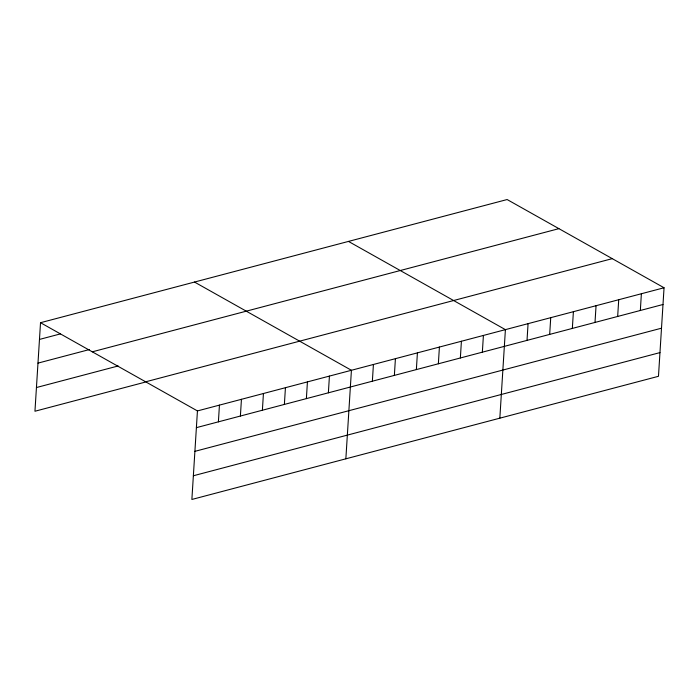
<?xml version="1.0" encoding="UTF-8"?>
<svg xmlns="http://www.w3.org/2000/svg" width="699" height="699" viewBox="0 0 699 699"><rect width="100%" height="100%" fill="white"/><g stroke="black" fill="none" stroke-linecap="round" stroke-linejoin="round"><path stroke-width="1.05" d="M40.525 322.702L197.441 410.925L191.875 499.462L658.475 376.298L664.05 287.761L507.125 199.538L40.525 322.702L34.95 411.239L144.938 382.204M218.394 421.838L219.442 405.114M240.386 416.036L241.443 399.312M262.387 410.234L263.436 393.502M284.379 404.424L285.437 387.7M306.38 398.622L307.429 381.89M328.373 392.812L329.43 376.088M345.856 458.815L351.422 370.278L194.497 282.055M372.366 381.2L373.423 364.476M394.367 375.398L395.416 358.666M416.359 369.588L417.417 352.864M438.36 363.786L439.409 347.053M460.361 357.975L461.41 341.252M482.354 352.174L483.411 335.441M499.837 418.177L505.403 329.64L348.478 241.417M527.02 340.387L528.068 323.654M549.676 334.402L550.733 317.678M572.341 328.416L573.398 311.693M595.006 322.44L596.055 305.708M617.671 316.455L618.72 299.731M640.336 310.47L641.385 293.746M39.467 339.426L60.42 333.895M37.973 363.122L89.306 349.579M92.303 351.815L558.912 228.652M36.444 387.534L118.148 365.97M145.663 381.811L612.263 258.647M197.441 410.925L664.05 287.761M196.393 427.648L663.001 304.493M194.899 451.344L661.507 328.189M193.37 475.757L659.97 352.602"/></g></svg>
